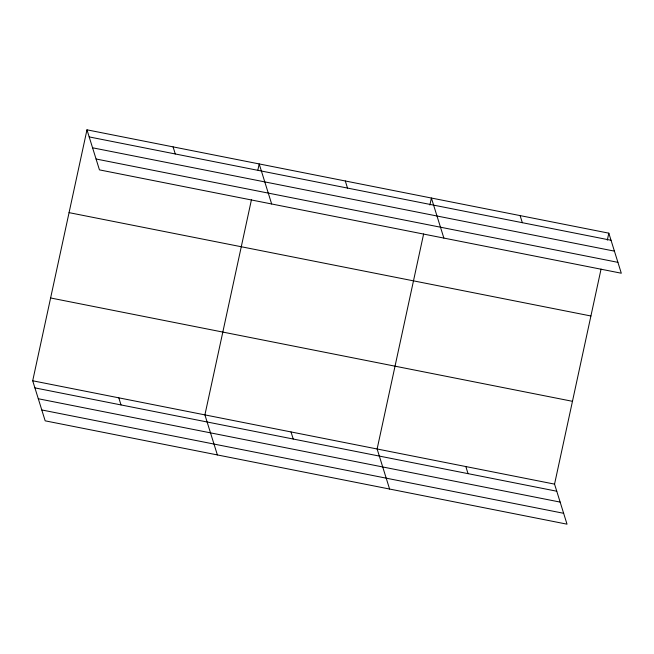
<?xml version="1.0" encoding="UTF-8"?>
<svg xmlns="http://www.w3.org/2000/svg" width="654" height="654" viewBox="0 0 654 654"><rect width="100%" height="100%" fill="white"/><g stroke="black" fill="none" stroke-linecap="round" stroke-linejoin="round"><path stroke-width="0.98" d="M601.059 269.088L554.551 484.124L567.026 524.173L45.175 420.833L32.7 380.783L86.974 129.827L608.825 233.167L621.3 273.217L99.449 169.877L86.974 129.827M251.422 199.846L204.906 414.889L217.381 454.931M257.897 169.917L259.188 163.933L271.663 203.974M423.629 233.952L377.121 448.987L389.596 489.037M429.891 205.021L431.395 198.031L443.87 238.081M607.313 240.157L608.825 233.167M89.189 136.923L611.032 240.263M92.574 147.796L614.425 251.136M96.064 158.996L617.916 262.344M69.062 212.64L590.914 315.988M50.611 297.971L572.463 401.311M32.7 380.783L554.551 484.124M34.907 387.879L556.758 491.219M38.3 398.752L560.143 502.092M41.782 409.96L563.634 513.3M520.11 215.599L522.325 222.695M465.836 466.555L468.043 473.651M345.296 180.978L347.503 188.074M291.014 431.942L293.221 439.03M173.081 146.88L175.288 153.968M118.807 397.836L121.015 404.932"/></g></svg>
